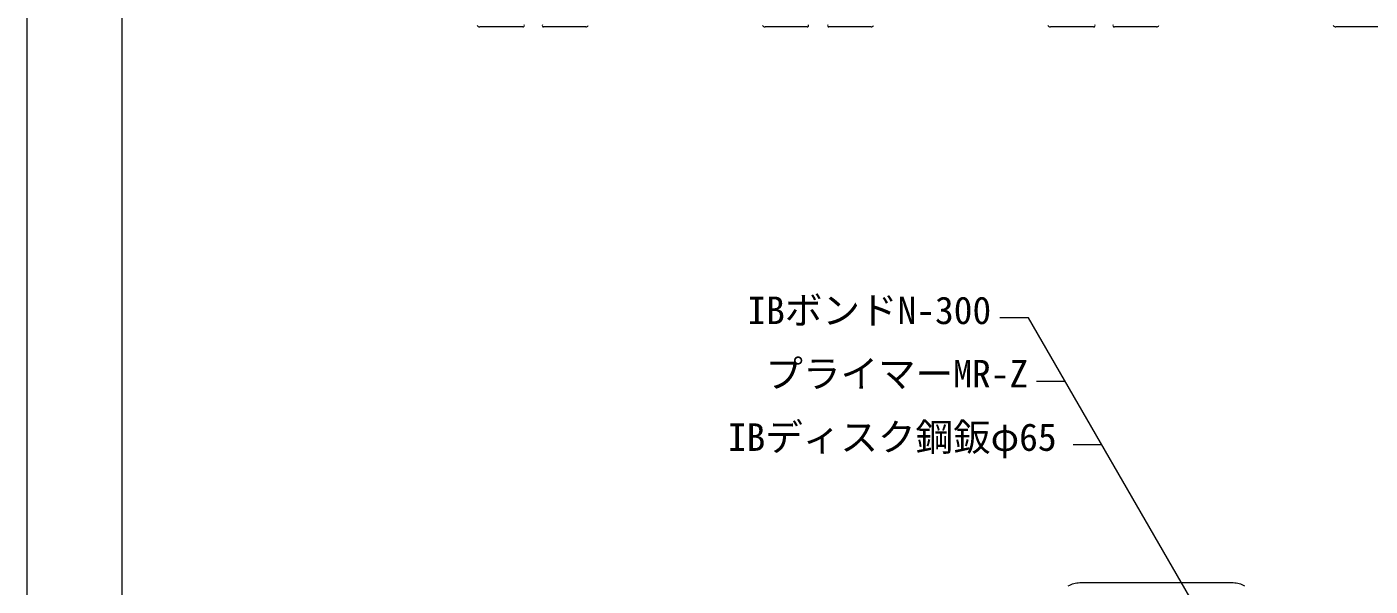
# Model space of a CAD drawing. Units: millimetres, scale not verified. Extents: x -840 to 840, y -594 to 594.
# Drawn here: x -840 to -275, y -235 to 0 of the extents above; entities that cross this region are included whole.
import ezdxf
from ezdxf.enums import TextEntityAlignment as Align

# ---------------------------------------------------------------- set-up
doc = ezdxf.new("R2010")
doc.units = ezdxf.units.MM
doc.header["$LTSCALE"] = 2
for name, color, linetype, lineweight in [('0-0_輪郭線', 2, 'Continuous', 9), ('0-1_図面枠', 7, 'Continuous', 9), ('0-4_寸法線', 7, 'Continuous', 9), ('0-5_タイトル文字', 5, 'Continuous', 9), ('0-6_基準線(IBｼｰﾄ)', 7, 'Continuous', 9), ('0-C_鋼材(受け鋼鈑)', 7, 'Continuous', 9)]:
    doc.layers.add(name, color=color, linetype=linetype, lineweight=lineweight)
doc.styles.add('ＭＳ ゴシック', font='')
doc.styles.get('ＭＳ ゴシック').set_extended_font_data('MS Gothic')

msp = doc.modelspace()

# ---------------------------------------------------------------- linework, layer by layer
at = {"layer": '0-0_輪郭線'}
msp.add_lwpolyline([(800, 554), (-800, 554), (-800, -554), (800, -554)], close=True, dxfattribs=at)
at = {"layer": '0-1_図面枠'}
msp.add_lwpolyline([(840, -594), (840, 594), (-840, 594), (-840, -594)], close=True, dxfattribs=at)
at = {"layer": '0-4_寸法線'}
for p, q in [((-418.807, -122.577), (-430.807, -122.577)), ((-348.869, -243.715), (-418.807, -122.577)), ((-403.41, -149.245), (-415.41, -149.245)), ((-388.013, -175.914), (-400.013, -175.914))]:
    msp.add_line(p, q, dxfattribs=at)
at = {"layer": '0-6_基準線(IBｼｰﾄ)'}
msp.add_line((-332.706, -234.048), (-397.206, -234.048), dxfattribs=at)
for centre, start, end in [((-397.206, -243.965), 90, 120.04489), ((-332.706, -243.965), 59.95511, 90)]:
    msp.add_arc(centre, 9.917, start, end, dxfattribs=at)
at = {"layer": '0-C_鋼材(受け鋼鈑)'}
for p, q in [((-631.383, -0.109), (-649.573, -0.109)), ((-604.944, -0.109), (-622.681, -0.109)), ((-511.836, -0.109), (-529.572, -0.109)), ((-484.944, -0.109), (-502.681, -0.109)), ((-391.383, -0.109), (-409.572, -0.109)), ((-364.944, -0.109), (-382.681, -0.109)), ((-271.836, -0.109), (-289.572, -0.109))]:
    msp.add_line(p, q, dxfattribs=at)
for centre, radius, start, end in [((-649.573, 1.091), 1.2, 210.5, 270), ((-631.383, 0.491), 0.6, 270, 28), ((-622.681, 0.491), 0.6, 152, 270), ((-604.944, 1.091), 1.2, 270, 329.5), ((-529.572, 1.091), 1.2, 210.5, 270), ((-511.836, 0.491), 0.6, 270, 28), ((-502.681, 0.491), 0.6, 152, 270), ((-484.944, 1.091), 1.2, 270, 329.5), ((-409.572, 1.091), 1.2, 210.5, 270), ((-391.383, 0.491), 0.6, 270, 28), ((-382.681, 0.491), 0.6, 152, 270), ((-364.944, 1.091), 1.2, 270, 329.5), ((-289.572, 1.091), 1.2, 210.5, 270)]:
    msp.add_arc(centre, radius, start, end, dxfattribs=at)

# ---------------------------------------------------------------- texts
at = {"layer": '0-5_タイトル文字', "color": 7, "style": 'ＭＳ ゴシック'}
for s, p in [('IBボンドN-300', (-536.997, -128.609)), ('プライマーMR-Z', (-529.418, -155.277)), ('IBディスク鋼鈑φ65', (-545.218, -181.946))]:
    msp.add_text(s, height=11.58, dxfattribs=at).set_placement(p, align=Align.BOTTOM_LEFT)

doc.saveas('drawing.dxf')
